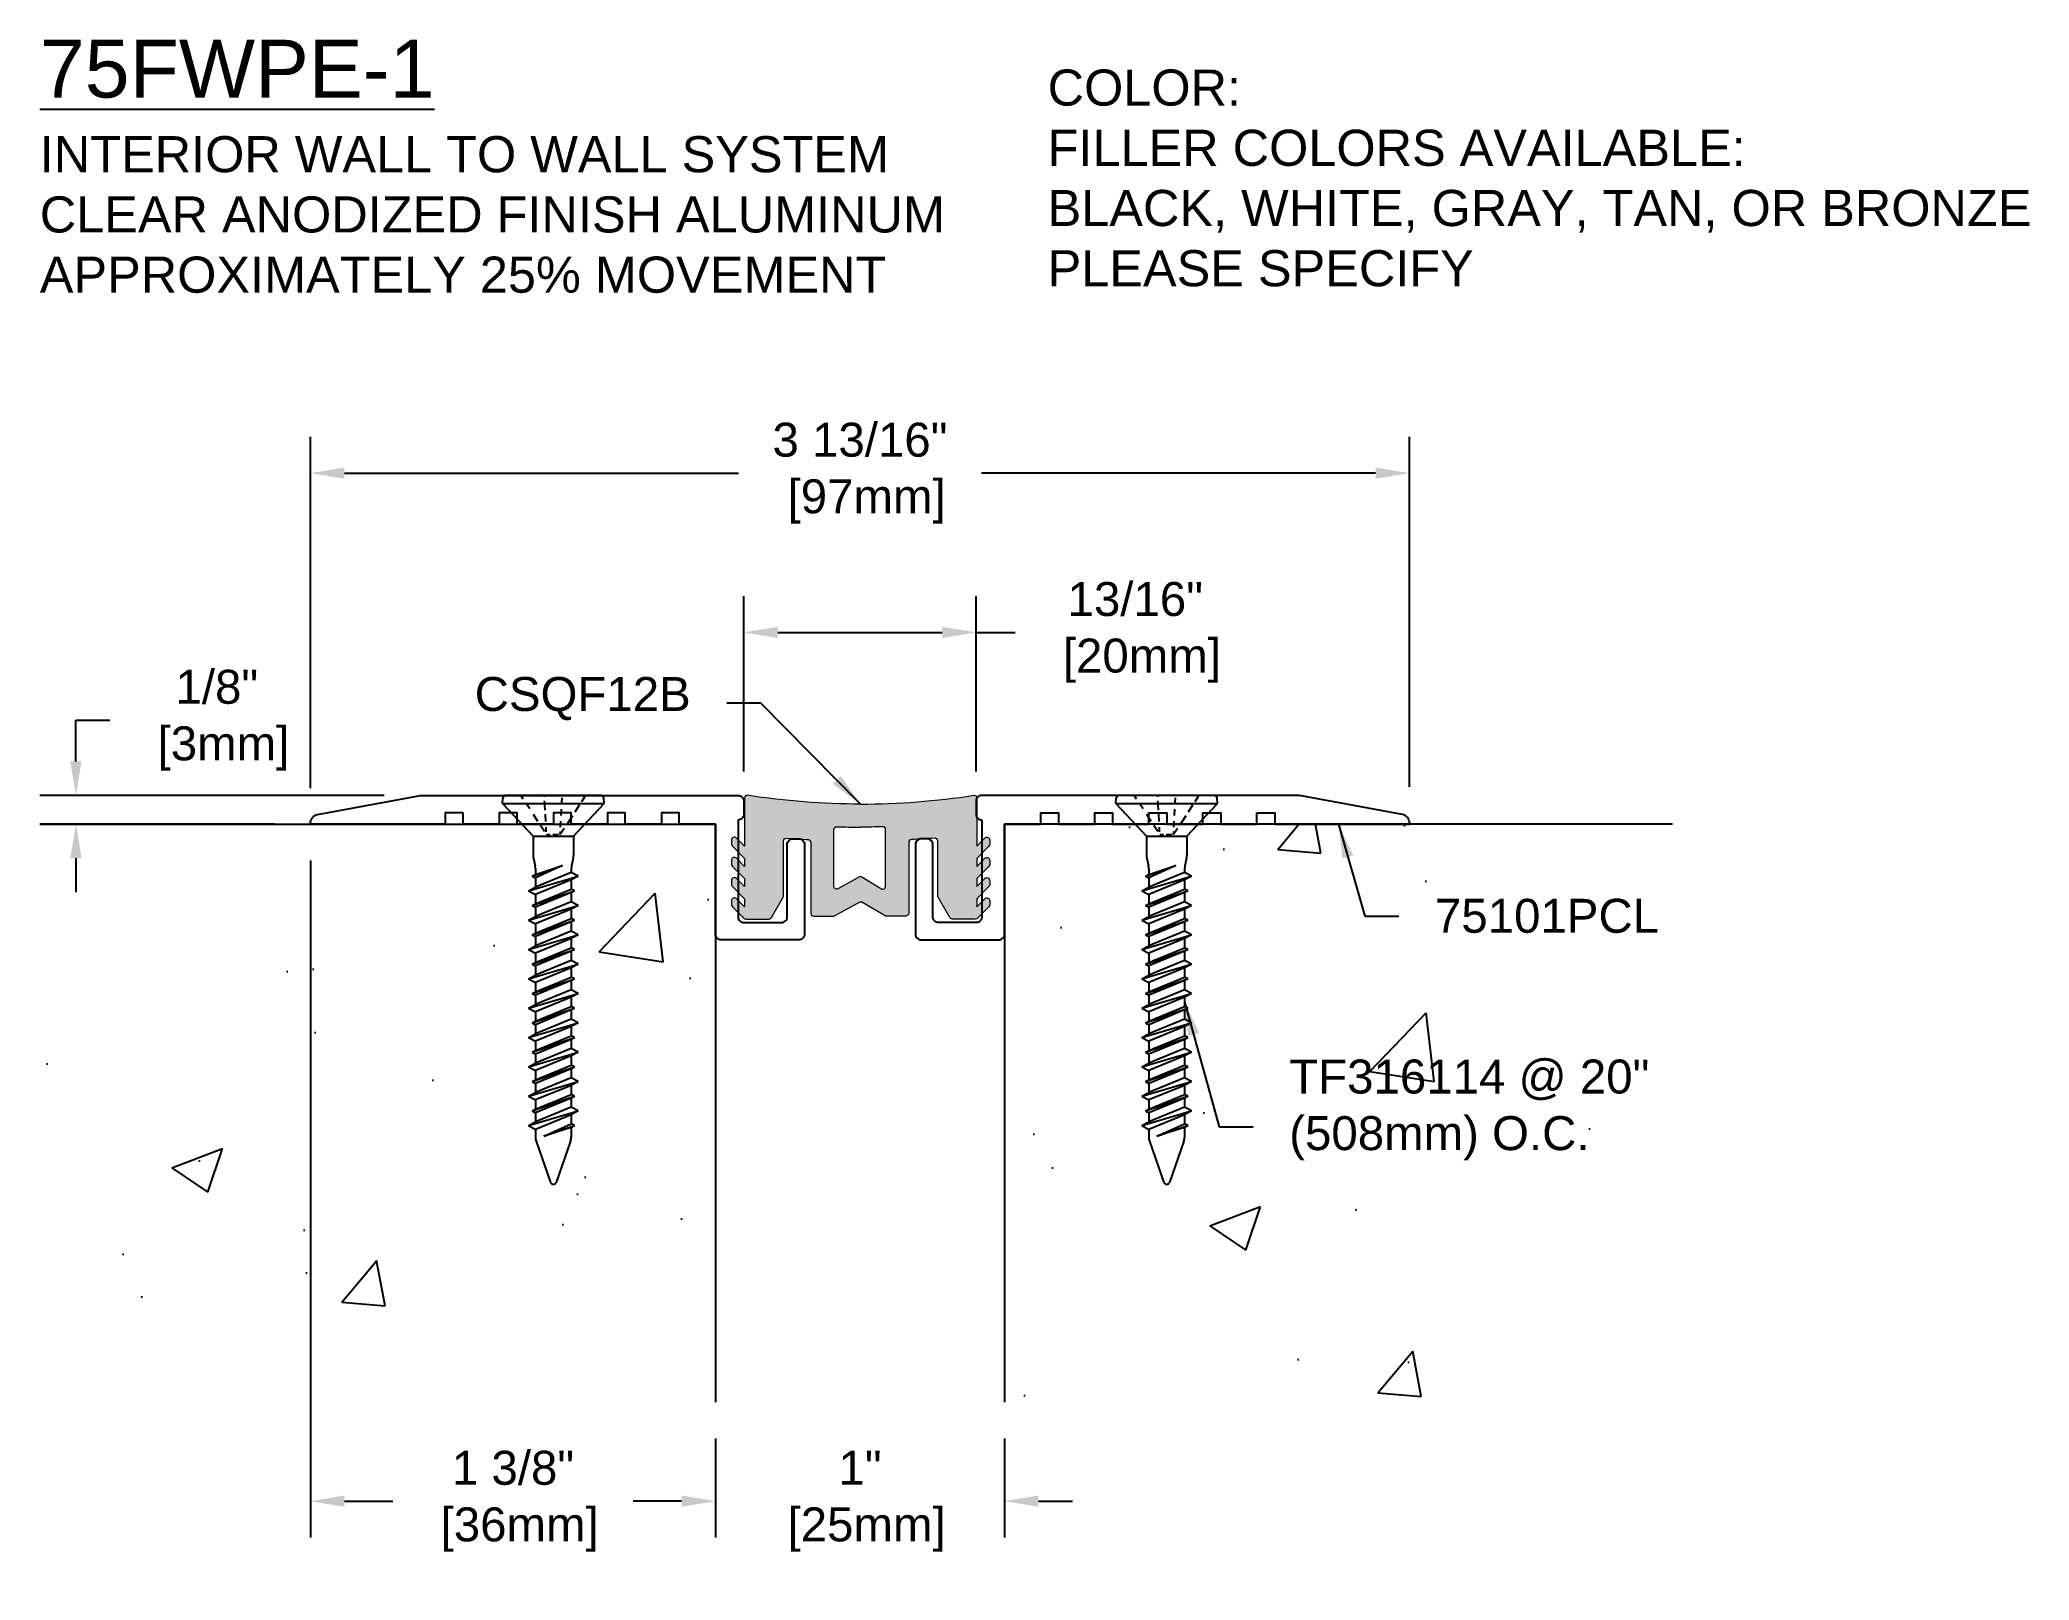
# Model space of a CAD drawing. Header units: inches. Extents: x 0.4 to 7.29, y 0.76 to 6.09.
import ezdxf

# ---------------------------------------------------------------- set-up
doc = ezdxf.new("R2010")
doc.units = ezdxf.units.IN
doc.header["$MEASUREMENT"] = 0
for name, color, linetype in [('Anchors', 4, 'Continuous'), ('Conditions', 1, 'Continuous'), ('Dimensions', 3, 'Continuous'), ('Fillers', 2, 'Continuous'), ('Metals', 7, 'Continuous'), ('Text', 2, 'Continuous')]:
    doc.layers.add(name, color=color, linetype=linetype)
doc.styles.add('ARIAL', font='arial.ttf')
doc.dimstyles.new('ARIAL', dxfattribs={"dimtxt": 0.1175, "dimasz": 0.1175, "dimexe": 0.125, "dimexo": 0.125, "dimgap": 0.125, "dimtad": 0, "dimtih": 1, "dimtoh": 1, "dimdec": 4, "dimzin": 0, "dimdsep": 46, "dimlunit": 4, "dimtxsty": 'ARIAL', "dimcen": 0.09, "dimadec": 0, "dimazin": 0, "dimtfac": 1, "dimtdec": 4, "dimtofl": 0, "dimtmove": 0, "dimatfit": 3, "dimfxl": 0, "dimfrac": 2, "dimtolj": 1, "dimtzin": 0, "dimarcsym": 0})

# ---------------------------------------------------------------- blocks, each defined once
blk = doc.blocks.new('TF316114')
for p, q in [((-0.1634, 0), (0.1634, 0)), ((-0.1042, -0.0127), (-0.1125, 0)), ((-0.1762, -0.0285), (-0.1747, -0.0103)), ((-0.1762, -0.0285), (0.1762, -0.0285)), ((-0.1762, -0.0285), (-0.0698, -0.141)), ((-0.0815, -0.0472), (-0.0915, -0.0321)), ((-0.0533, -0.0902), (-0.0691, -0.0662)), ((-0.0308, -0.0055), (-0.0311, -0.0002)), ((-0.0297, -0.0263), (-0.0301, -0.0195)), ((-0.0284, -0.051), (-0.0294, -0.0323)), ((-0.0263, -0.091), (-0.0277, -0.065)), ((0.0274, -0.0703), (0.0286, -0.0479)), ((0.0297, -0.0255), (0.0306, -0.0085)), ((0.0698, -0.141), (0.1762, -0.0285)), ((0.0898, -0.0346), (0.0746, -0.0579)), ((0.1095, -0.0045), (0.0979, -0.0223)), ((0.1762, -0.0285), (0.1747, -0.0103)), ((-0.0307, -0.1248), (-0.0441, -0.1044)), ((-0.0245, -0.1261), (-0.0253, -0.1097)), ((-0.024, -0.135), (-0.0107, -0.135)), ((-0.0018, -0.135), (0.0183, -0.135)), ((0.0373, -0.1147), (0.024, -0.135)), ((0.024, -0.135), (0.0245, -0.1246)), ((0.0253, -0.1104), (0.0264, -0.0896)), ((0.0662, -0.0707), (0.0485, -0.0976)), ((-0.0698, -0.141), (-0.0698, -0.2081)), ((-0.0698, -0.141), (0.0698, -0.141)), ((0.0698, -0.141), (0.0698, -0.2081)), ((-0.0737, -0.2796), (0.0321, -0.2431)), ((-0.0737, -0.2796), (-0.0623, -0.2734)), ((-0.0687, -0.2177), (-0.0633, -0.2437)), ((0.0321, -0.2431), (-0.0623, -0.2858)), ((-0.0623, -0.2734), (0.0321, -0.2431)), ((-0.0623, -0.2533), (-0.0623, -0.2734)), ((0.0622, -0.2667), (-0.0623, -0.3175)), ((0.0622, -0.2533), (0.0622, -0.2667)), ((0.0862, -0.2796), (0.0622, -0.2667)), ((0.0687, -0.2177), (0.0633, -0.2437)), ((-0.0863, -0.3304), (0.0862, -0.2796)), ((-0.0863, -0.3304), (-0.0623, -0.3175)), ((-0.0863, -0.3304), (-0.0623, -0.3433)), ((-0.0737, -0.2796), (-0.0623, -0.2858)), ((-0.0737, -0.3812), (0.0737, -0.3304)), ((-0.0623, -0.2858), (-0.0623, -0.3175)), ((0.0622, -0.2925), (-0.0623, -0.3433)), ((-0.0623, -0.375), (0.0622, -0.3242)), ((0.0622, -0.3365), (-0.0623, -0.3873)), ((-0.0623, -0.3433), (-0.0623, -0.375)), ((0.0622, -0.2925), (0.0622, -0.3242)), ((0.0737, -0.3304), (0.0622, -0.3242)), ((0.0737, -0.3304), (0.0622, -0.3365)), ((0.0622, -0.3365), (0.0622, -0.3682)), ((0.0862, -0.2796), (0.0622, -0.2925)), ((-0.0863, -0.4319), (0.0862, -0.3812)), ((-0.0737, -0.3812), (-0.0623, -0.375)), ((-0.0737, -0.3812), (-0.0623, -0.3873)), ((0.0622, -0.3682), (-0.0623, -0.419)), ((-0.0623, -0.3873), (-0.0623, -0.419)), ((0.0622, -0.3941), (-0.0623, -0.4449)), ((0.0862, -0.3812), (0.0622, -0.3682)), ((0.0862, -0.3812), (0.0622, -0.3941)), ((0.0622, -0.3941), (0.0622, -0.4258)), ((-0.0863, -0.4319), (-0.0623, -0.419)), ((-0.0863, -0.4319), (-0.0623, -0.4449)), ((-0.0737, -0.4827), (0.0737, -0.4319)), ((-0.0737, -0.4827), (-0.0623, -0.4766)), ((-0.0623, -0.4766), (0.0622, -0.4258)), ((0.0622, -0.4381), (-0.0623, -0.4889)), ((-0.0623, -0.4449), (-0.0623, -0.4766)), ((0.0622, -0.4698), (-0.0623, -0.5206)), ((0.0737, -0.4319), (0.0622, -0.4258)), ((0.0737, -0.4319), (0.0622, -0.4381)), ((0.0622, -0.4381), (0.0622, -0.4698)), ((0.0862, -0.4827), (0.0622, -0.4698)), ((-0.0863, -0.5335), (0.0862, -0.4827)), ((-0.0863, -0.5335), (-0.0623, -0.5206)), ((-0.0863, -0.5335), (-0.0623, -0.5464)), ((-0.0737, -0.4827), (-0.0623, -0.4889)), ((-0.0737, -0.5843), (0.0737, -0.5335)), ((-0.0623, -0.4889), (-0.0623, -0.5206)), ((0.0622, -0.4956), (-0.0623, -0.5464)), ((-0.0623, -0.5781), (0.0622, -0.5273)), ((0.0622, -0.5397), (-0.0623, -0.5904)), ((-0.0623, -0.5464), (-0.0623, -0.5781)), ((0.0862, -0.4827), (0.0622, -0.4956)), ((0.0622, -0.4956), (0.0622, -0.5273)), ((0.0737, -0.5335), (0.0622, -0.5273)), ((0.0737, -0.5335), (0.0622, -0.5397)), ((0.0622, -0.5397), (0.0622, -0.5714)), ((-0.0863, -0.6351), (0.0862, -0.5843)), ((-0.0737, -0.5843), (-0.0623, -0.5781)), ((-0.0737, -0.5843), (-0.0623, -0.5904)), ((0.0622, -0.5714), (-0.0623, -0.6221)), ((-0.0623, -0.5904), (-0.0623, -0.6221)), ((0.0622, -0.5972), (-0.0623, -0.648)), ((0.0862, -0.5843), (0.0622, -0.5714)), ((0.0862, -0.5843), (0.0622, -0.5972)), ((0.0622, -0.5972), (0.0622, -0.6289)), ((-0.0863, -0.6351), (-0.0623, -0.6221)), ((-0.0863, -0.6351), (-0.0623, -0.648)), ((-0.0863, -0.7366), (0.0862, -0.6858)), ((-0.0737, -0.6858), (0.0737, -0.6351)), ((-0.0737, -0.6858), (-0.0623, -0.6797)), ((-0.0737, -0.6858), (-0.0623, -0.692)), ((-0.0623, -0.6797), (0.0622, -0.6289)), ((0.0622, -0.6412), (-0.0623, -0.692)), ((-0.0623, -0.648), (-0.0623, -0.6797)), ((0.0622, -0.6729), (-0.0623, -0.7237)), ((0.0737, -0.6351), (0.0622, -0.6289)), ((0.0737, -0.6351), (0.0622, -0.6412)), ((0.0622, -0.6412), (0.0622, -0.6729)), ((0.0862, -0.6858), (0.0622, -0.6729)), ((0.0862, -0.6858), (0.0622, -0.6988)), ((-0.0863, -0.7366), (-0.0623, -0.7237)), ((-0.0863, -0.7366), (-0.0623, -0.7495)), ((-0.0737, -0.7874), (0.0737, -0.7366)), ((-0.0623, -0.692), (-0.0623, -0.7237)), ((0.0622, -0.6988), (-0.0623, -0.7495)), ((-0.0623, -0.7812), (0.0622, -0.7305)), ((0.0622, -0.7428), (-0.0623, -0.7936)), ((-0.0623, -0.7495), (-0.0623, -0.7812)), ((0.0622, -0.6988), (0.0622, -0.7305)), ((0.0737, -0.7366), (0.0622, -0.7305)), ((0.0737, -0.7366), (0.0622, -0.7428)), ((0.0622, -0.7428), (0.0622, -0.7745)), ((-0.0863, -0.8382), (0.0862, -0.7874)), ((-0.0863, -0.8382), (-0.0623, -0.8253)), ((-0.0737, -0.7874), (-0.0623, -0.7812)), ((-0.0737, -0.7874), (-0.0623, -0.7936)), ((0.0622, -0.7745), (-0.0623, -0.8253)), ((-0.0623, -0.7936), (-0.0623, -0.8253)), ((0.0622, -0.8003), (-0.0623, -0.8511)), ((0.0862, -0.7874), (0.0622, -0.7745)), ((0.0862, -0.7874), (0.0622, -0.8003)), ((0.0622, -0.8003), (0.0622, -0.832)), ((-0.0863, -0.8382), (-0.0623, -0.8511)), ((-0.0863, -0.9397), (0.0862, -0.889)), ((-0.0737, -0.889), (0.0737, -0.8382)), ((-0.0737, -0.889), (-0.0623, -0.8828)), ((-0.0737, -0.889), (-0.0623, -0.8951)), ((-0.0623, -0.8828), (0.0622, -0.832)), ((0.0622, -0.8444), (-0.0623, -0.8951)), ((-0.0623, -0.8511), (-0.0623, -0.8828)), ((0.0622, -0.876), (-0.0623, -0.9268)), ((-0.0623, -0.8951), (-0.0623, -0.9268)), ((0.0737, -0.8382), (0.0622, -0.832)), ((0.0737, -0.8382), (0.0622, -0.8444)), ((0.0622, -0.8444), (0.0622, -0.876)), ((0.0862, -0.889), (0.0622, -0.876)), ((0.0862, -0.889), (0.0622, -0.9019)), ((-0.0863, -0.9397), (-0.0623, -0.9268)), ((-0.0863, -0.9397), (-0.0623, -0.9527)), ((-0.0737, -0.9905), (0.0737, -0.9397)), ((0.0622, -0.9019), (-0.0623, -0.9527)), ((-0.0623, -0.9844), (0.0622, -0.9336)), ((0.0622, -0.9459), (-0.0623, -0.9967)), ((-0.0623, -0.9527), (-0.0623, -0.9844)), ((0.0622, -0.9019), (0.0622, -0.9336)), ((0.0737, -0.9397), (0.0622, -0.9336)), ((0.0737, -0.9397), (0.0622, -0.9459)), ((0.0622, -0.9459), (0.0622, -0.9776)), ((-0.0863, -1.0413), (0.0862, -0.9905)), ((-0.0863, -1.0413), (-0.0623, -1.0284)), ((-0.0737, -0.9905), (-0.0623, -0.9844)), ((-0.0737, -0.9905), (-0.0623, -0.9967)), ((0.0622, -0.9776), (-0.0623, -1.0284)), ((-0.0623, -0.9967), (-0.0623, -1.0284)), ((0.0622, -1.0035), (-0.0623, -1.0542)), ((0.0862, -0.9905), (0.0622, -0.9776)), ((0.0862, -0.9905), (0.0622, -1.0035)), ((0.0622, -1.0035), (0.0622, -1.0351)), ((-0.0863, -1.0413), (-0.0623, -1.0542)), ((-0.0863, -1.1429), (0.0862, -1.0921)), ((-0.0737, -1.0921), (0.0737, -1.0413)), ((-0.0737, -1.0921), (-0.0623, -1.0859)), ((-0.0737, -1.0921), (-0.0623, -1.0983)), ((-0.0623, -1.0859), (0.0622, -1.0351)), ((0.0622, -1.0475), (-0.0623, -1.0983)), ((-0.0623, -1.0542), (-0.0623, -1.0859)), ((0.0622, -1.0792), (-0.0623, -1.13)), ((-0.0623, -1.0983), (-0.0623, -1.13)), ((0.0737, -1.0413), (0.0622, -1.0351)), ((0.0737, -1.0413), (0.0622, -1.0475)), ((0.0622, -1.0475), (0.0622, -1.0792)), ((0.0862, -1.0921), (0.0622, -1.0792)), ((0.0862, -1.0921), (0.0622, -1.105)), ((-0.0863, -1.1429), (-0.0623, -1.13)), ((-0.0863, -1.1429), (-0.0623, -1.1558)), ((0.0622, -1.105), (-0.0623, -1.1558)), ((-0.0623, -1.1558), (-0.0623, -1.1817)), ((-0.0335, -1.1798), (0.0622, -1.1367)), ((-0.0335, -1.1798), (0.0737, -1.1429)), ((0.0622, -1.149), (-0.0335, -1.1798)), ((0.0622, -1.105), (0.0622, -1.1367)), ((0.0737, -1.1429), (0.0622, -1.1367)), ((0.0737, -1.1429), (0.0622, -1.149)), ((0.0622, -1.149), (0.0622, -1.1817)), ((-0.0596, -1.197), (-0.0096, -1.3398)), ((0.0596, -1.197), (0.0096, -1.3398))]:
    blk.add_line(p, q)
for centre, radius, start, end in [((-0.1634, -0.0113), 0.0112, 90, 175), ((0.1634, -0.0113), 0.0112, 5, 90), ((-0.0233, -0.2081), 0.0465, 180, 191.9357), ((-0.1088, -0.2533), 0.0465, 0, 11.9357), ((0.1087, -0.2533), 0.0465, 168.0643, 180), ((0.0233, -0.2081), 0.0465, 348.0643, 0), ((-0.0158, -1.1817), 0.0465, 180, 199.30575), ((0.0158, -1.1817), 0.0465, 340.69425, 0), ((0, -1.3354), 0.0106, 204.10008, 335.89992)]:
    blk.add_arc(centre, radius, start, end)
blk = doc.blocks.new('*D1')
at = {"layer": 'Defpoints', "color": 0}
for p in [(2.7412, 1.3785), (3.7412, 1.3785), (2.7412, 1.036)]:
    blk.add_point(p, dxfattribs=at)
at = {"layer": 'Dimensions', "color": 0, "lineweight": -2}
for p, q in [((2.7412, 1.2535), (2.7412, 0.911)), ((3.7412, 1.2535), (3.7412, 0.911)), ((2.6237, 1.036), (2.5062, 1.036)), ((3.8587, 1.036), (3.9762, 1.036))]:
    blk.add_line(p, q, dxfattribs=at)
at = {"layer": 'Dimensions', "color": 0}
for points in [[(2.6237, 1.0556), (2.6237, 1.0165), (2.7412, 1.036)], [(3.8587, 1.0556), (3.8587, 1.0165), (3.7412, 1.036)]]:
    blk.add_solid(points, dxfattribs=at)
at = {"layer": 'Dimensions', "color": 0, "insert": (3.2412, 1.036), "char_height": 0.1175, "attachment_point": 5, "style": 'ARIAL'}
blk.add_mtext('\\A1;1"\\P [25mm]', dxfattribs=at)
blk = doc.blocks.new('*D2')
at = {"layer": 'Defpoints', "color": 0}
for p in [(5.1432, 4.5935), (1.3392, 3.3785), (5.1432, 3.383)]:
    blk.add_point(p, dxfattribs=at)
at = {"layer": 'Dimensions', "color": 0, "lineweight": -2}
for p, q in [((1.3392, 3.5035), (1.3392, 4.7185)), ((5.1432, 3.508), (5.1432, 4.7185)), ((1.4567, 4.5935), (2.8205, 4.5935)), ((5.0257, 4.5935), (3.6619, 4.5935))]:
    blk.add_line(p, q, dxfattribs=at)
at = {"layer": 'Dimensions', "color": 0}
for points in [[(1.4567, 4.6131), (1.4567, 4.574), (1.3392, 4.5935)], [(5.0257, 4.6131), (5.0257, 4.574), (5.1432, 4.5935)]]:
    blk.add_solid(points, dxfattribs=at)
at = {"layer": 'Dimensions', "color": 0, "insert": (3.2412, 4.5935), "char_height": 0.1175, "attachment_point": 5, "style": 'ARIAL'}
blk.add_mtext('\\A1;3 13/16"\\P [97mm]', dxfattribs=at)
blk = doc.blocks.new('*D3')
at = {"layer": 'Defpoints', "color": 0}
for p in [(2.8391, 4.0423), (2.8391, 3.4358), (3.6433, 3.4358)]:
    blk.add_point(p, dxfattribs=at)
at = {"layer": 'Dimensions', "color": 0, "lineweight": -2}
for p, q in [((2.8391, 3.5608), (2.8391, 4.1673)), ((3.6433, 3.5608), (3.6433, 4.1673)), ((2.9566, 4.0423), (3.5258, 4.0423)), ((3.6433, 4.0423), (3.778, 4.0423))]:
    blk.add_line(p, q, dxfattribs=at)
at = {"layer": 'Dimensions', "color": 0}
for points in [[(2.9566, 4.0619), (2.9566, 4.0227), (2.8391, 4.0423)], [(3.5258, 4.0619), (3.5258, 4.0227), (3.6433, 4.0423)]]:
    blk.add_solid(points, dxfattribs=at)
at = {"layer": 'Dimensions', "color": 0, "insert": (4.1941, 4.0423), "char_height": 0.1175, "attachment_point": 5, "style": 'ARIAL'}
blk.add_mtext('\\A1;13/16"\\P [20mm]', dxfattribs=at)
blk = doc.blocks.new('*D7')
at = {"layer": 'Defpoints', "color": 0}
for p in [(1.3392, 3.3785), (2.7412, 1.3785), (1.3392, 1.036)]:
    blk.add_point(p, dxfattribs=at)
at = {"layer": 'Dimensions', "color": 0, "lineweight": -2}
for p, q in [((1.3392, 3.2535), (1.3392, 0.911)), ((2.7412, 1.2535), (2.7412, 0.911)), ((1.4567, 1.036), (1.6241, 1.036)), ((2.6237, 1.036), (2.4563, 1.036))]:
    blk.add_line(p, q, dxfattribs=at)
at = {"layer": 'Dimensions', "color": 0}
for points in [[(1.4567, 1.0556), (1.4567, 1.0165), (1.3392, 1.036)], [(2.6237, 1.0556), (2.6237, 1.0165), (2.7412, 1.036)]]:
    blk.add_solid(points, dxfattribs=at)
at = {"layer": 'Dimensions', "color": 0, "insert": (2.0402, 1.036), "char_height": 0.1175, "attachment_point": 5, "style": 'ARIAL'}
blk.add_mtext('\\A1;1 3/8"\\P [36mm]', dxfattribs=at)
blk = doc.blocks.new('75101PCL')
blk.add_lwpolyline([(0.439, 0.0516), (0.501, 0.0516), (0.501, 0.0126), (0.9675, 0.0126), (0.9675, 0.0171, 0.361139), (0.9434, 0.0461), (0.5871, 0.1126), (-0.5124, 0.1126, 0.414214), (-0.5324, 0.0926), (-0.5324, 0.0472, 0.414214), (-0.5124, 0.0272), (-0.5124, 0.0272), (-0.5124, -0.3078, -0.414214), (-0.5324, -0.3278), (-0.6624, -0.3278, -0.414214), (-0.6824, -0.3078), (-0.6824, -0.0578, 0.414214), (-0.7024, -0.0378), (-0.7224, -0.0378, 0.414214), (-0.7424, -0.0578), (-0.7424, -0.3678, 0.414214), (-0.7224, -0.3878), (-0.4545, -0.3878, 0.414214), (-0.4345, -0.3678), (-0.4345, 0.0126), (-0.309, 0.0126), (-0.309, 0.0516), (-0.247, 0.0516), (-0.247, 0.0126), (-0.122, 0.0126), (-0.122, 0.0516), (-0.06, 0.0516), (-0.06, 0.0126), (0.065, 0.0126), (0.065, 0.0516), (0.127, 0.0516), (0.127, 0.0126), (0.252, 0.0126), (0.252, 0.0516), (0.314, 0.0516), (0.314, 0.0126), (0.439, 0.0126)], format="xyb", close=True)
blk.add_point((0.9675, 0.0171))
blk = doc.blocks.new('*D8')
at = {"layer": 'Defpoints', "color": 0}
for p in [(0.527, 3.4785), (1.7196, 3.4785), (1.3392, 3.3785)]:
    blk.add_point(p, dxfattribs=at)
at = {"layer": 'Dimensions', "color": 0, "lineweight": -2}
for p, q in [((0.527, 3.596), (0.527, 3.7385)), ((0.527, 3.7385), (0.6445, 3.7385)), ((1.5946, 3.4785), (0.402, 3.4785)), ((1.2142, 3.3785), (0.402, 3.3785)), ((0.527, 3.261), (0.527, 3.1435))]:
    blk.add_line(p, q, dxfattribs=at)
at = {"layer": 'Dimensions', "color": 0}
for points in [[(0.5074, 3.596), (0.5466, 3.596), (0.527, 3.4785)], [(0.5074, 3.261), (0.5466, 3.261), (0.527, 3.3785)]]:
    blk.add_solid(points, dxfattribs=at)
at = {"layer": 'Dimensions', "color": 0, "insert": (1.0149, 3.7385), "char_height": 0.1175, "attachment_point": 5, "style": 'ARIAL'}
blk.add_mtext('\\A1;1/8"\\P [3mm]', dxfattribs=at)
blk = doc.blocks.new('CSQF12B')
h = blk.add_hatch(color=256)
h.dxf.hatch_style = 1
h.paths.add_polyline_path([(0.0565, 0.4282, 0.460373), (0.045, 0.4183), (0.045, 0.2524), (0.0171, 0.2804, 0.668179), (0, 0.2733), (0, 0.2591, 0.198912), (0.0029, 0.2521), (0.045, 0.21), (0.045, 0.1824), (0.0171, 0.2104, 0.668179), (0, 0.2033), (0, 0.1891, 0.198912), (0.0029, 0.1821), (0.045, 0.14), (0.045, 0.1124), (0.0171, 0.1404, 0.668179), (0, 0.1333), (0, 0.1191, 0.198912), (0.0029, 0.1121), (0.045, 0.07), (0.045, 0.0424), (0.0171, 0.0704, 0.668179), (0, 0.0633), (0, 0.0491, 0.198912), (0.0029, 0.0421), (0.0421, 0.0029, 0.198912), (0.0491, 0), (0.1292, 0, 0.267949), (0.1379, 0.005), (0.1787, 0.0756, 0.131652), (0.18, 0.0806), (0.18, 0.2698, -0.442532), (0.191, 0.2797, 0.004205), (0.2648, 0.2748, -0.402093), (0.2744, 0.2648), (0.2744, 0.02, 0.414214), (0.2844, 0.01), (0.3522, 0.01, 0.107936), (0.3563, 0.0109), (0.4428, 0.0581, -0.107936), (0.447, 0.059, -0.107936), (0.4512, 0.0581), (0.5316, 0.0109, 0.107936), (0.5357, 0.01), (0.6036, 0.01, 0.414214), (0.6136, 0.02), (0.6136, 0.2648, -0.404634), (0.6232, 0.2748, 0.003884), (0.703, 0.2797, -0.442532), (0.714, 0.2698), (0.714, 0.0806, 0.131652), (0.7153, 0.0756), (0.7561, 0.005, 0.267949), (0.7648, 0), (0.8449, 0, 0.198912), (0.8519, 0.0029), (0.8911, 0.0421, 0.198912), (0.894, 0.0491), (0.894, 0.0633, 0.668179), (0.8769, 0.0704), (0.849, 0.0424), (0.849, 0.07), (0.8911, 0.1121, 0.198912), (0.894, 0.1191), (0.894, 0.1333, 0.668179), (0.8769, 0.1404), (0.849, 0.1124), (0.849, 0.14), (0.8911, 0.1821, 0.198912), (0.894, 0.1891), (0.894, 0.2033, 0.668179), (0.8769, 0.2104), (0.849, 0.1824), (0.849, 0.21), (0.8911, 0.2521, 0.198912), (0.894, 0.2591), (0.894, 0.2733, 0.668179), (0.8769, 0.2804), (0.849, 0.2524), (0.849, 0.4183, 0.460373), (0.8375, 0.4282, -0.038767), (0.447, 0.3978, -0.038767)])
h.paths.add_polyline_path([(0.447, 0.3179, 0.010105), (0.523, 0.3197, -0.429277), (0.5336, 0.3097), (0.5336, 0.1136, -0.546586), (0.5194, 0.1045), (0.4512, 0.1461, 0.107936), (0.447, 0.147, 0.107936), (0.4428, 0.1461), (0.3685, 0.1045, -0.546586), (0.3544, 0.1136), (0.3544, 0.3097, -0.42734), (0.3648, 0.3197, 0.009366)], flags=16)
at = {"color": 7, "linetype": 'Continuous', "lineweight": 15}
for points in [[(0.447, 0.3978, -0.038767), (0.0565, 0.4282, 0.460373), (0.045, 0.4183), (0.045, 0.2524), (0.0171, 0.2804, 0.668179), (0, 0.2733), (0, 0.2591, 0.198912), (0.0029, 0.2521), (0.045, 0.21), (0.045, 0.1824), (0.0171, 0.2104, 0.668179), (0, 0.2033), (0, 0.1891, 0.198912), (0.0029, 0.1821), (0.045, 0.14), (0.045, 0.1124), (0.0171, 0.1404, 0.668179), (0, 0.1333), (0, 0.1191, 0.198912), (0.0029, 0.1121), (0.045, 0.07), (0.045, 0.0424), (0.0171, 0.0704, 0.668179), (0, 0.0633), (0, 0.0491, 0.198912), (0.0029, 0.0421), (0.0421, 0.0029, 0.198912), (0.0491, 0), (0.1292, 0, 0.267949), (0.1379, 0.005), (0.1787, 0.0756, 0.131652), (0.18, 0.0806), (0.18, 0.2698, -0.442532), (0.191, 0.2797, 0.004223), (0.2651, 0.2748, -0.392684), (0.2744, 0.2648), (0.2744, 0.02, 0.414214), (0.2844, 0.01), (0.3522, 0.01, 0.107936), (0.3563, 0.0109), (0.4428, 0.0581, -0.107936), (0.447, 0.059, -0.107936)], [(0.447, 0.3978, 0.038767), (0.8375, 0.4282, -0.460373), (0.849, 0.4183), (0.849, 0.2524), (0.8769, 0.2804, -0.668179), (0.894, 0.2733), (0.894, 0.2591, -0.198912), (0.8911, 0.2521), (0.849, 0.21), (0.849, 0.1824), (0.8769, 0.2104, -0.668179), (0.894, 0.2033), (0.894, 0.1891, -0.198912), (0.8911, 0.1821), (0.849, 0.14), (0.849, 0.1124), (0.8769, 0.1404, -0.668179), (0.894, 0.1333), (0.894, 0.1191, -0.198912), (0.8911, 0.1121), (0.849, 0.07), (0.849, 0.0424), (0.8769, 0.0704, -0.668179), (0.894, 0.0633), (0.894, 0.0491, -0.198912), (0.8911, 0.0421), (0.8519, 0.0029, -0.198912), (0.8449, 0), (0.7648, 0, -0.267949), (0.7561, 0.005), (0.7153, 0.0756, -0.131652), (0.714, 0.0806), (0.714, 0.2698, 0.442532), (0.703, 0.2797, -0.003904), (0.6228, 0.2748, 0.392684), (0.6136, 0.2648), (0.6136, 0.02, -0.414214), (0.6036, 0.01), (0.5357, 0.01, -0.107936), (0.5316, 0.0109), (0.4512, 0.0581, 0.107936), (0.447, 0.059, 0.107936)], [(0.447, 0.147, 0.107936), (0.4428, 0.1461), (0.3685, 0.1045, -0.546586), (0.3544, 0.1136), (0.3544, 0.3097, -0.42533), (0.3647, 0.3197, 0.009374), (0.447, 0.3179, 0.009374)], [(0.447, 0.147, -0.107936), (0.4512, 0.1461), (0.5194, 0.1045, 0.546586), (0.5336, 0.1136), (0.5336, 0.3097, 0.42533), (0.5232, 0.3197, -0.010123), (0.447, 0.3179, -0.009374)]]:
    blk.add_lwpolyline(points, format="xyb", dxfattribs=at)

msp = doc.modelspace()

# ---------------------------------------------------------------- hatches: boundary and pattern name
at = {"layer": 'Conditions'}
h = msp.add_hatch(dxfattribs=at)
h.set_pattern_fill('AR-CONC', color=256, scale=0.25, style=0)
h.paths.add_polyline_path([(6.08041, 3.37854), (4.41126, 3.37854), (4.37245, 3.33754), (4.37245, 3.27045, -0.0521265), (4.37144, 3.26083), (4.36595, 3.23486, 0.0521265), (4.36495, 3.22524), (4.36495, 3.21187), (4.38895, 3.19895), (4.36495, 3.18602), (4.36495, 3.15433), (4.37639, 3.14817), (4.36495, 3.142), (4.36495, 3.11031), (4.38895, 3.09739), (4.36495, 3.08446), (4.36495, 3.05277), (4.37639, 3.0466), (4.36495, 3.04044), (4.36495, 3.00875), (4.38895, 2.99582), (4.36495, 2.9829), (4.36495, 2.95121), (4.37639, 2.94504), (4.36495, 2.93888), (4.36495, 2.90719), (4.38895, 2.89426), (4.36495, 2.88134), (4.36495, 2.84964), (4.37639, 2.84348), (4.36495, 2.83732), (4.36495, 2.80562), (4.38895, 2.7927), (4.36495, 2.77977), (4.36495, 2.74808), (4.37639, 2.74192), (4.36495, 2.73575), (4.36495, 2.70406), (4.38895, 2.69114), (4.36495, 2.67821), (4.36495, 2.64652), (4.37639, 2.64035), (4.36495, 2.63419), (4.36495, 2.6025), (4.38895, 2.58957), (4.36495, 2.57665), (4.36495, 2.54496), (4.37639, 2.53879), (4.36495, 2.53263), (4.36495, 2.50094), (4.38895, 2.48801), (4.36495, 2.47509), (4.36495, 2.44339), (4.37639, 2.43723), (4.36495, 2.43107), (4.36495, 2.39937), (4.38895, 2.38645), (4.36495, 2.37352), (4.36495, 2.34183), (4.37639, 2.33567), (4.36495, 2.3295), (4.36495, 2.29688, -0.084437), (4.36233, 2.28151), (4.31292, 2.14046, -0.709275), (4.29306, 2.13879), (4.24306, 2.28151, -0.084437), (4.24045, 2.29688), (4.24045, 2.32274), (4.21645, 2.33567), (4.24045, 2.34859), (4.24045, 2.38028), (4.229, 2.38645), (4.24045, 2.39261), (4.24045, 2.4243), (4.21645, 2.43723), (4.24045, 2.45015), (4.24045, 2.48185), (4.229, 2.48801), (4.24045, 2.49417), (4.24045, 2.52587), (4.21645, 2.53879), (4.24045, 2.55172), (4.24045, 2.58341), (4.229, 2.58957), (4.24045, 2.59574), (4.24045, 2.62743), (4.21645, 2.64035), (4.24045, 2.65328), (4.24045, 2.68497), (4.229, 2.69114), (4.24045, 2.6973), (4.24045, 2.72899), (4.21645, 2.74192), (4.24045, 2.75484), (4.24045, 2.78653), (4.229, 2.7927), (4.24045, 2.79886), (4.24045, 2.83055), (4.21645, 2.84348), (4.24045, 2.8564), (4.24045, 2.8881), (4.229, 2.89426), (4.24045, 2.90042), (4.24045, 2.93212), (4.21645, 2.94504), (4.24045, 2.95797), (4.24045, 2.98966), (4.229, 2.99582), (4.24045, 3.00199), (4.24045, 3.03368), (4.21645, 3.0466), (4.24045, 3.05953), (4.24045, 3.09122), (4.229, 3.09739), (4.24045, 3.10355), (4.24045, 3.13524), (4.21645, 3.14817), (4.24045, 3.16109), (4.24045, 3.19278), (4.229, 3.19895), (4.24045, 3.20511), (4.24045, 3.22524, 0.0521265), (4.23944, 3.23486), (4.23395, 3.26083, -0.0521265), (4.23295, 3.27045), (4.23295, 3.33754), (4.19413, 3.37854), (3.7412, 3.37854), (3.7412, 1.37854), (6.08041, 1.37854)])
h.paths.add_polyline_path([(2.11745, 2.68497), (2.106, 2.69114), (2.11745, 2.6973), (2.11745, 2.72899), (2.09345, 2.74192), (2.11745, 2.75484), (2.11745, 2.78653), (2.106, 2.7927), (2.11745, 2.79886), (2.11745, 2.83055), (2.09345, 2.84348), (2.11745, 2.8564), (2.11745, 2.8881), (2.106, 2.89426), (2.11745, 2.90042), (2.11745, 2.93212), (2.09345, 2.94504), (2.11745, 2.95797), (2.11745, 2.98966), (2.106, 2.99582), (2.11745, 3.00199), (2.11745, 3.03368), (2.09345, 3.0466), (2.11745, 3.05953), (2.11745, 3.09122), (2.106, 3.09739), (2.11745, 3.10355), (2.11745, 3.13524), (2.09345, 3.14817), (2.11745, 3.16109), (2.11745, 3.19278), (2.106, 3.19895), (2.11745, 3.20511), (2.11745, 3.22524, 0.0521265), (2.11644, 3.23486), (2.11095, 3.26083, -0.0521265), (2.10995, 3.27045), (2.10995, 3.33754), (2.07113, 3.37854), (0.40199, 3.37854), (0.40199, 1.37854), (2.7412, 1.37854), (2.7412, 3.37854), (2.28826, 3.37854), (2.24945, 3.33754), (2.24945, 3.27045, -0.0521265), (2.24844, 3.26083), (2.24295, 3.23486, 0.0521265), (2.24195, 3.22524), (2.24195, 3.21187), (2.26595, 3.19895), (2.24195, 3.18602), (2.24195, 3.15433), (2.25339, 3.14817), (2.24195, 3.142), (2.24195, 3.11031), (2.26595, 3.09739), (2.24195, 3.08446), (2.24195, 3.05277), (2.25339, 3.0466), (2.24195, 3.04044), (2.24195, 3.00875), (2.26595, 2.99582), (2.24195, 2.9829), (2.24195, 2.95121), (2.25339, 2.94504), (2.24195, 2.93888), (2.24195, 2.90719), (2.26595, 2.89426), (2.24195, 2.88134), (2.24195, 2.84964), (2.25339, 2.84348), (2.24195, 2.83732), (2.24195, 2.80562), (2.26595, 2.7927), (2.24195, 2.77977), (2.24195, 2.74808), (2.25339, 2.74192), (2.24195, 2.73575), (2.24195, 2.70406), (2.26595, 2.69114), (2.24195, 2.67821), (2.24195, 2.64652), (2.25339, 2.64035), (2.24195, 2.63419), (2.24195, 2.6025), (2.26595, 2.58957), (2.24195, 2.57665), (2.24195, 2.54496), (2.25339, 2.53879), (2.24195, 2.53263), (2.24195, 2.50094), (2.26595, 2.48801), (2.24195, 2.47509), (2.24195, 2.44339), (2.25339, 2.43723), (2.24195, 2.43107), (2.24195, 2.39937), (2.26595, 2.38645), (2.24195, 2.37352), (2.24195, 2.34183), (2.25339, 2.33567), (2.24195, 2.3295), (2.24195, 2.29688, -0.084437), (2.23933, 2.28151), (2.18992, 2.14046, -0.709275), (2.17006, 2.13879), (2.12006, 2.28151, -0.084437), (2.11745, 2.29688), (2.11745, 2.32274), (2.09345, 2.33567), (2.11745, 2.34859), (2.11745, 2.38028), (2.106, 2.38645), (2.11745, 2.39261), (2.11745, 2.4243), (2.09345, 2.43723), (2.11745, 2.45015), (2.11745, 2.48185), (2.106, 2.48801), (2.11745, 2.49417), (2.11745, 2.52587), (2.09345, 2.53879), (2.11745, 2.55172), (2.11745, 2.58341), (2.106, 2.58957), (2.11745, 2.59574), (2.11745, 2.62743), (2.09345, 2.64035), (2.11745, 2.65328)])
h.paths.add_polyline_path([(5.19427, 2.93912), (6.02879, 2.93912), (6.02879, 3.18125), (5.19427, 3.18125)], flags=24)
h.paths.add_polyline_path([(4.68757, 2.18422), (5.99939, 2.18422), (5.99939, 2.62427), (4.68757, 2.62427)], flags=24)

# ---------------------------------------------------------------- linework, layer by layer
for points in [[(0.40199, 3.37854), (2.7412, 3.37854), (2.7412, 1.37854)], [(6.0537, 3.37854), (3.7412, 3.37854), (3.7412, 1.37854)]]:
    msp.add_lwpolyline(points, dxfattribs=at)

# ---------------------------------------------------------------- block references
at = {"layer": 'Anchors'}
for p in [(2.1797, 3.47854), (4.3027, 3.47854)]:
    msp.add_blockref('TF316114', p, dxfattribs=at)
at = {"layer": 'Fillers'}
msp.add_blockref('CSQF12B', (2.7964, 3.05041), dxfattribs=at)
at = {"layer": 'Metals', "xscale": -1}
msp.add_blockref('75101PCL', (2.30665, 3.36592), dxfattribs=at)
at = {"layer": 'Metals'}
msp.add_blockref('75101PCL', (4.17574, 3.36592), dxfattribs=at)

# ---------------------------------------------------------------- texts
at = {"layer": 'Text', "attachment_point": 1, "style": 'ARIAL'}
for s, insert, char_height, width in [('{\\L75FWPE-1\\P\\H0.625x;\\lINTERIOR WALL TO WALL SYSTEM\\PCLEAR ANODIZED FINISH ALUMINUM\\PAPPROXIMATELY 25% MOVEMENT}', (0.40199, 6.09286), 0.2, 3.5), ('COLOR:{\\L                    \\~\\P}FILLER COLORS AVAILABLE:\\PBLACK, WHITE, GRAY, TAN, OR BRONZE\\PPLEASE SPECIFY', (3.89071, 5.99007), 0.125, 3.3935418)]:
    msp.add_mtext(s, dxfattribs=dict(at, insert=insert, char_height=char_height, width=width))
at = {"layer": 'Text', "char_height": 0.1175, "style": 'ARIAL'}
for s, insert, attachment_point in [('\\A1;CSQF12B', (2.65534, 3.73817), 9), ('75101PCL', (5.23142, 3.00127), 7), ('TF316114 @ 20"\\P(508mm) O.C.', (4.72688, 2.38989), 4)]:
    msp.add_mtext(s, dxfattribs=dict(at, insert=insert, attachment_point=attachment_point))

# ---------------------------------------------------------------- dimensions: what is measured, and where the dimension line sits
at = {"layer": 'Dimensions'}
for base, p1, p2, picture, middle in [((5.1432, 4.59353), (1.3392, 3.37854), (5.1432, 3.38304), '*D2', (3.2412, 4.59353)), ((2.83909, 4.04233), (3.64331, 3.43582), (2.83909, 3.43582), '*D3', (4.19414, 4.04233)), ((1.3392, 1.03604), (2.7412, 1.37854), (1.3392, 3.37854), '*D7', (2.0402, 1.03604)), ((2.7412, 1.03604), (3.7412, 1.37854), (2.7412, 1.37854), '*D1', (3.2412, 1.03604))]:
    dim = msp.add_linear_dim(base=base, p1=p1, p2=p2, dimstyle='ARIAL', override={"dimpost": '\\X'}, dxfattribs=at)
    dim.commit()
    dim.dimension.update_dxf_attribs({"geometry": picture, "text_midpoint": middle, "dimtype": 160})
dim = msp.add_linear_dim(base=(0.52699, 3.47854), p1=(1.3392, 3.37854), p2=(1.71955, 3.47854), angle=90, dimstyle='ARIAL', override={"dimpost": '\\X'}, dxfattribs=at)
dim.commit()
dim.dimension.update_dxf_attribs({"geometry": '*D8', "text_midpoint": (1.01495, 3.73853), "dimtype": 160})

# ---------------------------------------------------------------- leaders
at = {"layer": 'Text'}
msp.add_leader([(3.2434, 3.44826), (2.89784, 3.79692), (2.78034, 3.79692)], dimstyle='ARIAL', dxfattribs=at)
at = {"layer": 'Text', "annotation_type": 0, "has_hookline": 1, "hookline_direction": 0}
for points, text_width in [([(4.89745, 3.37854), (4.98892, 3.06002), (5.10642, 3.06002)], 0.76215), ([(4.36495, 2.76393), (4.48438, 2.33114), (4.60188, 2.33114)], 1.23543)]:
    msp.add_leader(points, dimstyle='ARIAL', dxfattribs=dict(at, text_width=text_width))

doc.saveas('drawing.dxf')
